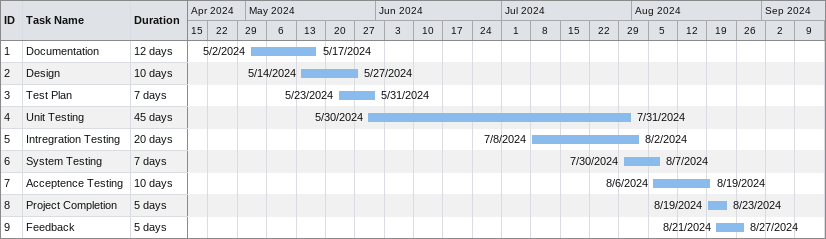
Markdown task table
| ID | Task | Duration | Start | Finish |
|---|---|---|---|---|
| 1 | Documentation | 12d | 2024-05-02 | 2024-05-17 |
| 2 | Design | 10d | 2024-05-14 | 2024-05-27 |
| 3 | Test Plan | 7d | 2024-05-23 | 2024-05-31 |
| 4 | Unit Testing | 45d | 2024-05-30 | 2024-07-31 |
| 5 | Intregration Testing | 20d | 2024-07-08 | 2024-08-02 |
| 6 | System Testing | 7d | 2024-07-30 | 2024-08-07 |
| 7 | Acceptence Testing | 10d | 2024-08-06 | 2024-08-19 |
| 8 | Project Completion | 5d | 2024-08-19 | 2024-08-23 |
| 9 | Feedback | 5d | 2024-08-21 | 2024-08-27 |
